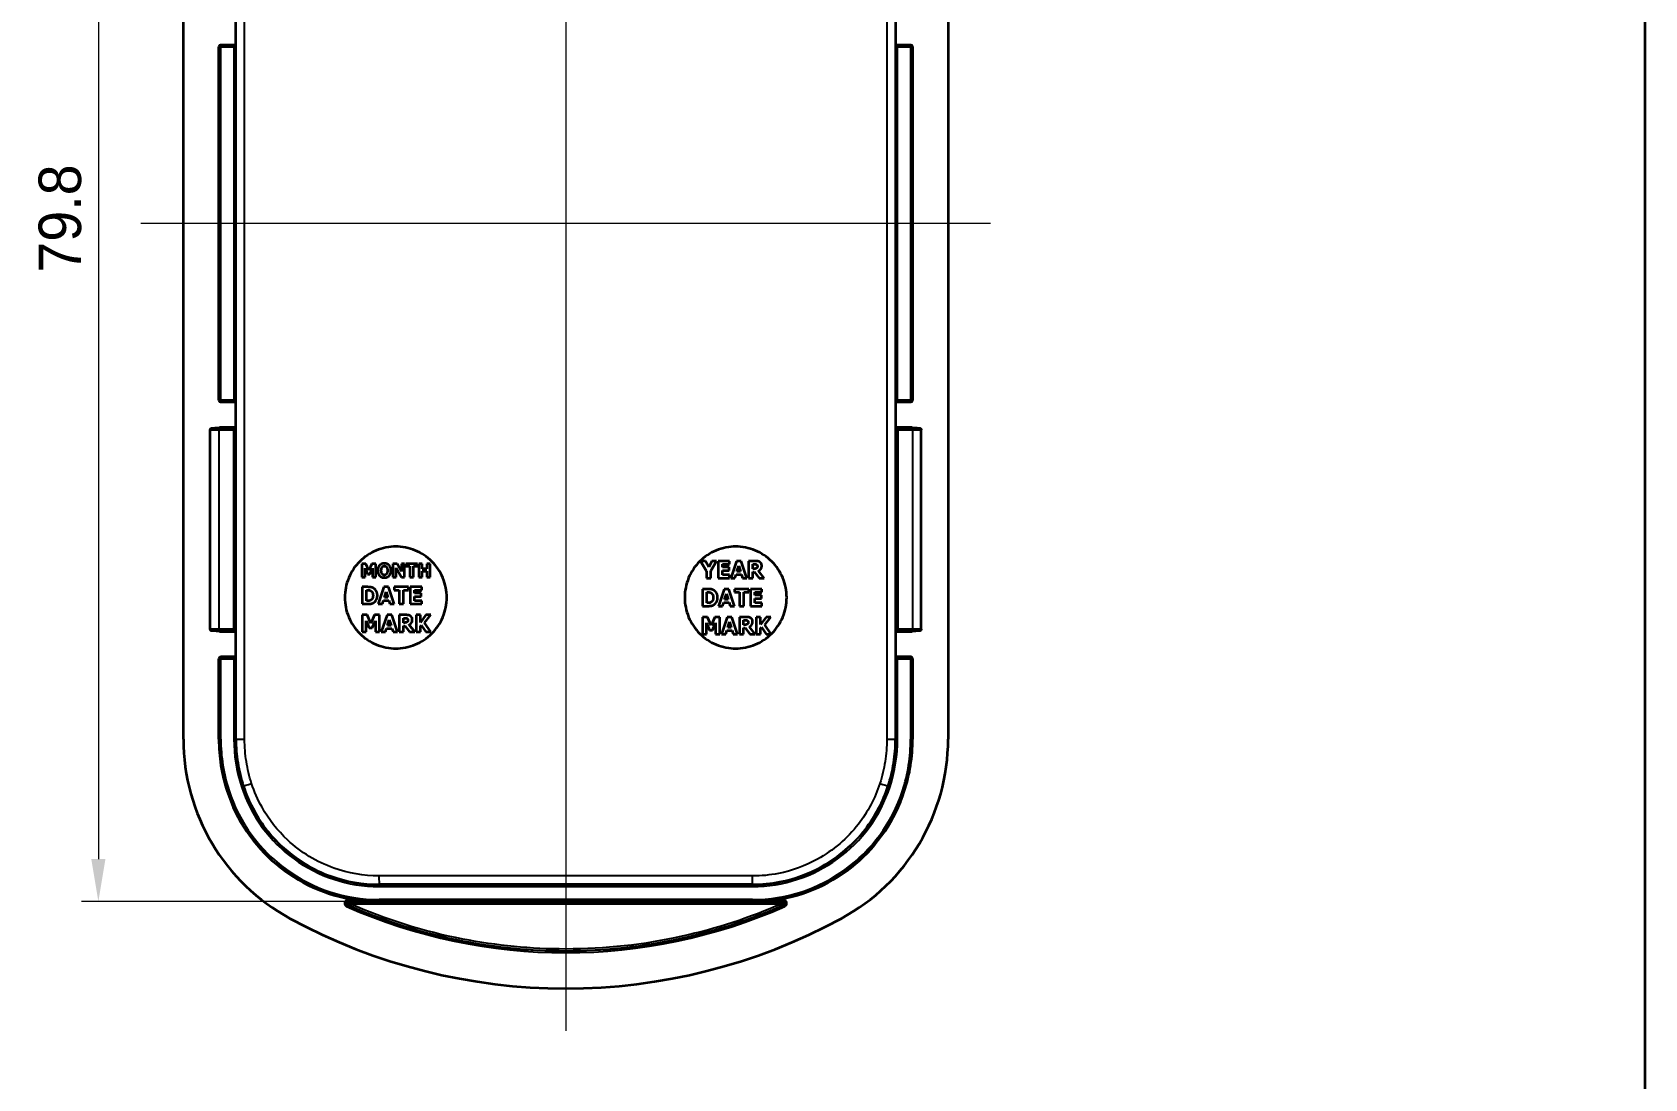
# Model space of a CAD drawing. Header units: millimetres. Extents: x -310 to 1154, y 4 to 285.
# Drawn here: x 658.1 to 753, y 128.6 to 190.2 of the extents above; entities that cross this region are included whole.
import ezdxf

# ---------------------------------------------------------------- set-up
doc = ezdxf.new("R2010")
doc.units = ezdxf.units.MM
doc.layers.get('Defpoints').update_dxf_attribs({"lineweight": 25})
for name, color, linetype, lineweight in [('Border (ISO)', 7, 'Continuous', 35), ('Centerline (ISO)', 131, 'Continuous', 18), ('Dimension (ISO)', 7, 'Continuous', 18), ('Visible (ISO)', 7, 'Continuous', 35), ('Visible Narrow (ISO)', 7, 'Continuous', 25)]:
    doc.layers.add(name, color=color, linetype=linetype, lineweight=lineweight)
doc.styles.add('Note Text (TK)', font='')
doc.styles.get('Note Text (TK)').set_extended_font_data('MS PGothic')
doc.dimstyles.new('Default - Method 1b (TK)', dxfattribs={"dimtxt": 2.5, "dimasz": 2.5, "dimexe": 1, "dimexo": 1.5, "dimgap": 1, "dimtad": 1, "dimtoh": 1, "dimrnd": 1e-08, "dimdsep": 46, "dimtxsty": 'Note Text (TK)', "dimcen": 0.09, "dimdle": 5, "dimclrd": 100, "dimclre": 100, "dimclrt": 7, "dimadec": 1, "dimazin": 1, "dimtfac": 1, "dimtmove": 0, "dimatfit": 3, "dimfxl": 1, "dimtolj": 1, "dimlwd": -1, "dimlwe": -1, "dimarcsym": 0})

# ---------------------------------------------------------------- blocks, each defined once
blk = doc.blocks.new('図面枠 tk図枠')
at = {"layer": 'Border (ISO)'}
blk.add_line((405.5, 289), (405.5, 8), dxfattribs=at)
blk = doc.blocks.new('*D78')
at = {"layer": 'Defpoints', "color": 0}
for p in [(678.524, 218.839), (662.009, 139.058), (678.524, 139.058)]:
    blk.add_point(p, dxfattribs=at)
at = {"layer": 'Dimension (ISO)', "color": 100}
for p, q in [((677.024, 218.839), (661.009, 218.839)), ((662.009, 216.339), (662.009, 141.558)), ((677.024, 139.058), (661.009, 139.058))]:
    blk.add_line(p, q, dxfattribs=at)
for points in [[(661.593, 216.339), (662.426, 216.339), (662.009, 218.839)], [(661.593, 141.558), (662.426, 141.558), (662.009, 139.058)]]:
    blk.add_solid(points, dxfattribs=at)
at = {"layer": 'Dimension (ISO)', "color": 7, "insert": (659.759, 176.058), "char_height": 2.5, "attachment_point": 4, "rotation": 90, "style": 'Note Text (TK)'}
blk.add_mtext('\\A1;79.8', dxfattribs=at)

msp = doc.modelspace()

# ---------------------------------------------------------------- linework, layer by layer
at = {"layer": 'Centerline (ISO)', "linetype": 'Continuous'}
for p, q in [((689.5094, 226.4484), (689.5094, 131.4484)), ((714.5094, 178.9484), (664.5094, 178.9484))]:
    msp.add_line(p, q, dxfattribs=at)
at = {"layer": 'Visible (ISO)'}
for p, q in [((667.0094, 148.6158), (667.0094, 209.281)), ((712.0094, 209.281), (712.0094, 148.6158)), ((670.1007, 189.3484), (670.1007, 191.0484)), ((708.9182, 191.0484), (708.9182, 189.3484)), ((669.1007, 168.5484), (669.1007, 189.3484)), ((670.0007, 189.4484), (669.2007, 189.4484)), ((709.8182, 189.4484), (709.0181, 189.4484)), ((709.9182, 189.3484), (709.9182, 168.5484)), ((669.2007, 168.4484), (670.0007, 168.4484)), ((670.1007, 166.8484), (670.1007, 168.5484)), ((708.9182, 168.5484), (708.9182, 166.8484)), ((709.0181, 168.4484), (709.8182, 168.4484)), ((668.5943, 155.0833), (668.5943, 166.8135)), ((669.0943, 166.9205), (669.2251, 166.9205)), ((670.0007, 166.9484), (669.2007, 166.9484)), ((709.8182, 166.9484), (709.0181, 166.9484)), ((709.7938, 166.9205), (709.9245, 166.9205)), ((710.4245, 155.0833), (710.4245, 166.8135)), ((677.5139, 158.935), (677.5139, 158.135)), ((677.7454, 158.935), (677.5139, 158.935)), ((677.7032, 158.6653), (677.8484, 158.323)), ((677.7032, 158.135), (677.7032, 158.6653)), ((677.923, 158.5402), (677.7454, 158.935)), ((678.0993, 158.935), (677.923, 158.5402)), ((677.9859, 158.323), (678.1311, 158.6653)), ((678.3308, 158.935), (678.0993, 158.935)), ((678.1311, 158.6653), (678.1311, 158.135)), ((678.3308, 158.135), (678.3308, 158.935)), ((679.3441, 158.935), (679.3441, 158.135)), ((679.5904, 158.935), (679.3441, 158.935)), ((679.5275, 158.6925), (679.8361, 158.135)), ((679.5275, 158.135), (679.5275, 158.6925)), ((679.8459, 158.4766), (679.5904, 158.935)), ((679.8459, 158.935), (679.8459, 158.4766)), ((680.0293, 158.935), (679.8459, 158.935)), ((680.0293, 158.135), (680.0293, 158.935)), ((680.1091, 158.935), (680.1091, 158.7826)), ((680.7833, 158.935), (680.1091, 158.935)), ((680.1091, 158.7826), (680.3457, 158.7826)), ((680.3457, 158.7826), (680.3457, 158.135)), ((680.5467, 158.7826), (680.7833, 158.7826)), ((680.5467, 158.135), (680.5467, 158.7826)), ((680.7833, 158.7826), (680.7833, 158.935)), ((680.8656, 158.935), (680.8656, 158.135)), ((681.0666, 158.935), (680.8656, 158.935)), ((681.0666, 158.6419), (681.0666, 158.935)), ((681.3395, 158.6419), (681.0666, 158.6419)), ((681.0666, 158.4896), (681.3395, 158.4896)), ((681.0666, 158.135), (681.0666, 158.4896)), ((681.3395, 158.935), (681.3395, 158.6419)), ((681.5405, 158.935), (681.3395, 158.935)), ((681.3395, 158.4896), (681.3395, 158.135)), ((681.5405, 158.135), (681.5405, 158.935)), ((697.4389, 159.0913), (697.7898, 158.4964)), ((697.725, 159.0913), (697.4389, 159.0913)), ((697.9203, 158.7347), (697.725, 159.0913)), ((697.7898, 158.4964), (697.7898, 158.0913)), ((698.1091, 159.0913), (697.9203, 158.7347)), ((698.041, 158.5086), (698.3862, 159.0913)), ((698.041, 158.0913), (698.041, 158.5086)), ((698.3862, 159.0913), (698.1091, 159.0913)), ((699.1528, 159.0913), (698.477, 159.0913)), ((698.477, 159.0913), (698.477, 158.0913)), ((698.7266, 158.9008), (699.1528, 158.9008)), ((698.7266, 158.725), (698.7266, 158.9008)), ((699.1196, 158.725), (698.7266, 158.725)), ((698.7266, 158.5345), (699.1196, 158.5345)), ((698.7266, 158.2817), (698.7266, 158.5345)), ((699.1196, 158.5345), (699.1196, 158.725)), ((699.1528, 158.9008), (699.1528, 159.0913)), ((699.5532, 159.0913), (699.2152, 158.0913)), ((699.8271, 159.0913), (699.5532, 159.0913)), ((699.584, 158.477), (699.6869, 158.8076)), ((699.789, 158.477), (699.584, 158.477)), ((699.6869, 158.8076), (699.789, 158.477)), ((700.165, 158.0913), (699.8271, 159.0913)), ((700.2647, 159.0913), (700.2647, 158.0913)), ((700.6666, 159.0913), (700.2647, 159.0913)), ((700.5143, 158.6383), (700.5143, 158.9073)), ((700.5143, 158.9073), (700.5985, 158.9073)), ((700.5864, 158.6383), (700.5143, 158.6383)), ((700.5143, 158.4584), (700.605, 158.4584)), ((700.5143, 158.0913), (700.5143, 158.4584)), ((700.605, 158.4584), (700.883, 158.0913)), ((701.1885, 158.0913), (700.8522, 158.5167)), ((677.5139, 158.135), (677.7032, 158.135)), ((677.5347, 157.5657), (677.5347, 156.5657)), ((677.8442, 157.5657), (677.5347, 157.5657)), ((677.8484, 158.323), (677.9859, 158.323)), ((678.1311, 158.135), (678.3308, 158.135)), ((678.8061, 157.5657), (678.4682, 156.5657)), ((679.08, 157.5657), (678.8061, 157.5657)), ((679.418, 156.5657), (679.08, 157.5657)), ((679.3441, 158.135), (679.5275, 158.135)), ((679.4139, 157.5657), (679.4139, 157.3752)), ((680.2567, 157.5657), (679.4139, 157.5657)), ((679.8361, 158.135), (680.0293, 158.135)), ((680.2567, 157.3752), (680.2567, 157.5657)), ((680.3457, 158.135), (680.5467, 158.135)), ((681.0355, 157.5657), (680.3596, 157.5657)), ((680.3596, 157.5657), (680.3596, 156.5657)), ((680.8656, 158.135), (681.0666, 158.135)), ((681.0355, 157.3752), (681.0355, 157.5657)), ((681.3395, 158.135), (681.5405, 158.135)), ((697.7898, 158.0913), (698.041, 158.0913)), ((698.477, 158.0913), (699.1528, 158.0913)), ((699.1528, 158.2817), (698.7266, 158.2817)), ((699.1528, 158.0913), (699.1528, 158.2817)), ((699.2152, 158.0913), (699.4664, 158.0913)), ((699.4664, 158.0913), (699.5297, 158.2955)), ((699.5297, 158.2955), (699.8441, 158.2955)), ((699.8441, 158.2955), (699.9065, 158.0913)), ((699.9065, 158.0913), (700.165, 158.0913)), ((700.2647, 158.0913), (700.5143, 158.0913)), ((700.883, 158.0913), (701.1885, 158.0913)), ((677.5347, 156.5657), (677.8475, 156.5657)), ((677.7859, 156.7529), (677.7859, 157.3793)), ((677.7859, 157.3793), (677.7907, 157.3793)), ((677.7907, 156.7529), (677.7859, 156.7529)), ((678.4682, 156.5657), (678.7194, 156.5657)), ((678.7194, 156.5657), (678.7826, 156.7699)), ((678.7826, 156.7699), (679.0971, 156.7699)), ((678.8369, 156.9514), (678.9399, 157.2821)), ((679.042, 156.9514), (678.8369, 156.9514)), ((678.9399, 157.2821), (679.042, 156.9514)), ((679.0971, 156.7699), (679.1595, 156.5657)), ((679.1595, 156.5657), (679.418, 156.5657)), ((679.4139, 157.3752), (679.7097, 157.3752)), ((679.7097, 157.3752), (679.7097, 156.5657)), ((679.7097, 156.5657), (679.9609, 156.5657)), ((679.9609, 157.3752), (680.2567, 157.3752)), ((679.9609, 156.5657), (679.9609, 157.3752)), ((680.3596, 156.5657), (681.0355, 156.5657)), ((680.6092, 157.3752), (681.0355, 157.3752)), ((680.6092, 157.1994), (680.6092, 157.3752)), ((681.0023, 157.1994), (680.6092, 157.1994)), ((680.6092, 157.009), (681.0023, 157.009)), ((680.6092, 156.7561), (680.6092, 157.009)), ((681.0355, 156.7561), (680.6092, 156.7561)), ((681.0023, 157.009), (681.0023, 157.1994)), ((681.0355, 156.5657), (681.0355, 156.7561)), ((697.5548, 157.4448), (697.5548, 156.4448)), ((697.8643, 157.4448), (697.5548, 157.4448)), ((697.806, 156.632), (697.806, 157.2584)), ((697.806, 157.2584), (697.8109, 157.2584)), ((697.8109, 156.632), (697.806, 156.632)), ((698.8263, 157.4448), (698.4883, 156.4448)), ((698.7395, 156.4448), (698.8028, 156.649)), ((698.8028, 156.649), (699.1172, 156.649)), ((699.1002, 157.4448), (698.8263, 157.4448)), ((698.857, 156.8305), (698.96, 157.1612)), ((699.0621, 156.8305), (698.857, 156.8305)), ((698.96, 157.1612), (699.0621, 156.8305)), ((699.4381, 156.4448), (699.1002, 157.4448)), ((699.1172, 156.649), (699.1796, 156.4448)), ((699.434, 157.4448), (699.434, 157.2544)), ((700.2768, 157.4448), (699.434, 157.4448)), ((699.434, 157.2544), (699.7298, 157.2544)), ((699.7298, 157.2544), (699.7298, 156.4448)), ((699.981, 157.2544), (700.2768, 157.2544)), ((699.981, 156.4448), (699.981, 157.2544)), ((700.2768, 157.2544), (700.2768, 157.4448)), ((701.0556, 157.4448), (700.3797, 157.4448)), ((700.3797, 157.4448), (700.3797, 156.4448)), ((700.6293, 157.2544), (701.0556, 157.2544)), ((700.6293, 157.0785), (700.6293, 157.2544)), ((701.0224, 157.0785), (700.6293, 157.0785)), ((700.6293, 156.8881), (701.0224, 156.8881)), ((700.6293, 156.6352), (700.6293, 156.8881)), ((701.0556, 156.6352), (700.6293, 156.6352)), ((701.0224, 156.8881), (701.0224, 157.0785)), ((701.0556, 157.2544), (701.0556, 157.4448)), ((701.0556, 156.4448), (701.0556, 156.6352)), ((677.5347, 155.9192), (677.5347, 154.9192)), ((677.824, 155.9192), (677.5347, 155.9192)), ((678.046, 155.4257), (677.824, 155.9192)), ((678.2664, 155.9192), (678.046, 155.4257)), ((678.5557, 155.9192), (678.2664, 155.9192)), ((678.5557, 154.9192), (678.5557, 155.9192)), ((678.9933, 155.9192), (678.6554, 154.9192)), ((679.2672, 155.9192), (678.9933, 155.9192)), ((679.0241, 155.3049), (679.1271, 155.6356)), ((679.1271, 155.6356), (679.2292, 155.3049)), ((679.6052, 154.9192), (679.2672, 155.9192)), ((679.7048, 155.9192), (679.7048, 154.9192)), ((680.1068, 155.9192), (679.7048, 155.9192)), ((679.9544, 155.4662), (679.9544, 155.7353)), ((679.9544, 155.7353), (680.0387, 155.7353)), ((680.7032, 155.9192), (680.7032, 154.9192)), ((680.9544, 155.9192), (680.7032, 155.9192)), ((680.9544, 155.4727), (680.9544, 155.9192)), ((681.2753, 155.9192), (680.9544, 155.4727)), ((681.2081, 155.4549), (681.5647, 155.9192)), ((681.5647, 155.9192), (681.2753, 155.9192)), ((697.5548, 156.4448), (697.8676, 156.4448)), ((697.5548, 155.7983), (697.5548, 154.7983)), ((697.8441, 155.7983), (697.5548, 155.7983)), ((698.0661, 155.3048), (697.8441, 155.7983)), ((698.2865, 155.7983), (698.0661, 155.3048)), ((698.5758, 155.7983), (698.2865, 155.7983)), ((698.4883, 156.4448), (698.7395, 156.4448)), ((698.5758, 154.7983), (698.5758, 155.7983)), ((699.0135, 155.7983), (698.6755, 154.7983)), ((699.2874, 155.7983), (699.0135, 155.7983)), ((699.1796, 156.4448), (699.4381, 156.4448)), ((699.6253, 154.7983), (699.2874, 155.7983)), ((699.725, 155.7983), (699.725, 154.7983)), ((700.1269, 155.7983), (699.725, 155.7983)), ((699.7298, 156.4448), (699.981, 156.4448)), ((699.9746, 155.3453), (699.9746, 155.6144)), ((699.9746, 155.6144), (700.0588, 155.6144)), ((700.3797, 156.4448), (701.0556, 156.4448)), ((700.7233, 155.7983), (700.7233, 154.7983)), ((700.9746, 155.7983), (700.7233, 155.7983)), ((700.9746, 155.3518), (700.9746, 155.7983)), ((701.2955, 155.7983), (700.9746, 155.3518)), ((701.2282, 155.334), (701.5848, 155.7983)), ((701.5848, 155.7983), (701.2955, 155.7983)), ((669.2251, 154.9764), (669.0943, 154.9764)), ((669.2007, 154.9484), (670.0007, 154.9484)), ((670.1007, 153.3484), (670.1007, 155.0484)), ((677.5347, 154.9192), (677.7713, 154.9192)), ((677.7713, 155.5821), (677.9528, 155.1542)), ((677.7713, 154.9192), (677.7713, 155.5821)), ((677.9528, 155.1542), (678.1246, 155.1542)), ((678.1246, 155.1542), (678.3061, 155.5821)), ((678.3061, 155.5821), (678.3061, 154.9192)), ((678.3061, 154.9192), (678.5557, 154.9192)), ((678.6554, 154.9192), (678.9066, 154.9192)), ((678.9066, 154.9192), (678.9698, 155.1234)), ((678.9698, 155.1234), (679.2843, 155.1234)), ((679.2292, 155.3049), (679.0241, 155.3049)), ((679.2843, 155.1234), (679.3467, 154.9192)), ((679.3467, 154.9192), (679.6052, 154.9192)), ((679.7048, 154.9192), (679.9544, 154.9192)), ((680.0266, 155.4662), (679.9544, 155.4662)), ((679.9544, 155.2863), (680.0452, 155.2863)), ((679.9544, 154.9192), (679.9544, 155.2863)), ((680.0452, 155.2863), (680.3232, 154.9192)), ((680.6287, 154.9192), (680.2924, 155.3447)), ((680.3232, 154.9192), (680.6287, 154.9192)), ((680.7032, 154.9192), (680.9544, 154.9192)), ((680.9544, 155.2571), (681.0039, 155.3252)), ((680.9544, 154.9192), (680.9544, 155.2571)), ((681.0039, 155.3252), (681.2753, 154.9192)), ((681.5792, 154.9192), (681.2081, 155.4549)), ((681.2753, 154.9192), (681.5792, 154.9192)), ((697.5548, 154.7983), (697.7914, 154.7983)), ((697.7914, 155.4612), (697.9729, 155.0333)), ((697.7914, 154.7983), (697.7914, 155.4612)), ((697.9729, 155.0333), (698.1447, 155.0333)), ((698.1447, 155.0333), (698.3263, 155.4612)), ((698.3263, 155.4612), (698.3263, 154.7983)), ((698.3263, 154.7983), (698.5758, 154.7983)), ((698.6755, 154.7983), (698.9267, 154.7983)), ((698.9267, 154.7983), (698.9899, 155.0025)), ((698.9899, 155.0025), (699.3044, 155.0025)), ((699.0442, 155.1841), (699.1472, 155.5147)), ((699.2493, 155.1841), (699.0442, 155.1841)), ((699.1472, 155.5147), (699.2493, 155.1841)), ((699.3044, 155.0025), (699.3668, 154.7983)), ((699.3668, 154.7983), (699.6253, 154.7983)), ((699.725, 154.7983), (699.9746, 154.7983)), ((700.0467, 155.3453), (699.9746, 155.3453)), ((699.9746, 155.1654), (700.0653, 155.1654)), ((699.9746, 154.7983), (699.9746, 155.1654)), ((700.0653, 155.1654), (700.3433, 154.7983)), ((700.6488, 154.7983), (700.3125, 155.2238)), ((700.3433, 154.7983), (700.6488, 154.7983)), ((700.7233, 154.7983), (700.9746, 154.7983)), ((700.9746, 155.1362), (701.024, 155.2043)), ((700.9746, 154.7983), (700.9746, 155.1362)), ((701.024, 155.2043), (701.2955, 154.7983)), ((701.5994, 154.7983), (701.2282, 155.334)), ((701.2955, 154.7983), (701.5994, 154.7983)), ((708.9182, 155.0484), (708.9182, 153.3484)), ((709.0181, 154.9484), (709.8182, 154.9484)), ((709.9245, 154.9764), (709.7938, 154.9764)), ((669.1007, 148.6158), (669.1007, 153.3484)), ((670.0007, 153.4484), (669.2007, 153.4484)), ((709.8182, 153.4484), (709.0181, 153.4484)), ((709.9182, 153.3484), (709.9182, 148.6158))]:
    msp.add_line(p, q, dxfattribs=at)
for centre, radius, start, end in [((679.0094, 148.6158), 12, 180, 241.492569), ((679.0094, 148.6158), 9.9087, 180, 198.033139), ((700.0094, 148.6158), 12, 298.507431, 0), ((700.0094, 148.6158), 9.9087, 341.966861, 0), ((678.5238, 148.4577), 9.398, 198.033139, 261.707066), ((700.495, 148.4577), 9.398, 278.292934, 341.966861), ((689.5094, 167.9484), 34, 241.492569, 298.507431)]:
    msp.add_arc(centre, radius, start, end, dxfattribs=at)
for centre, major_axis, start_param, end_param in [((669.2007, 189.3484), (-0.0707, 0.0707), 5.4979394, 7.0684312), ((670.0007, 189.3484), (0.0707, 0.0707), 5.4979394, 7.0684312), ((709.0182, 189.3484), (-0.0707, 0.0707), 5.4979394, 7.0684312), ((709.8181, 189.3484), (0.0707, 0.0707), 5.4979394, 7.0684312), ((669.2007, 168.5484), (-0.0707, -0.0707), 5.4979394, 7.0684312), ((670.0007, 168.5484), (0.0707, -0.0707), 5.4979394, 7.0684312), ((709.0182, 168.5484), (-0.0707, -0.0707), 5.4979394, 7.0684312), ((709.8181, 168.5484), (0.0707, -0.0707), 5.4979394, 7.0684312), ((669.2007, 166.8484), (-0.0707, 0.0707), 5.4979394, 6.2640552), ((670.0007, 166.8484), (0.0707, 0.0707), 5.4979394, 7.0684312), ((709.0182, 166.8484), (-0.0707, 0.0707), 5.4979394, 7.0684312), ((709.8181, 166.8484), (0.0707, 0.0707), 0.0191301, 0.7852459), ((669.2007, 155.0484), (-0.0707, -0.0707), 0.0191301, 0.7852459), ((670.0007, 155.0484), (0.0707, -0.0707), 5.4979394, 7.0684312), ((709.0182, 155.0484), (-0.0707, -0.0707), 5.4979394, 7.0684312), ((709.8181, 155.0484), (0.0707, -0.0707), 5.4979394, 6.2640552), ((669.2007, 153.3484), (-0.0707, 0.0707), 5.4979394, 7.0684312), ((670.0007, 153.3484), (0.0707, 0.0707), 5.4979394, 7.0684312), ((709.0182, 153.3484), (-0.0707, 0.0707), 5.4979394, 7.0684312), ((709.8181, 153.3484), (0.0707, 0.0707), 5.4979394, 7.0684312)]:
    msp.add_ellipse(centre, major_axis=major_axis, ratio=0.9996955, start_param=start_param, end_param=end_param, dxfattribs=at)
for points, knots in [([(668.5943, 166.8135), (668.5943, 166.8242), (668.5962, 166.8348), (668.6024, 166.8543), (668.6069, 166.8628), (668.6174, 166.8783), (668.6233, 166.8843), (668.6361, 166.8955), (668.642, 166.899), (668.6536, 166.9053), (668.6582, 166.9069), (668.6658, 166.9096), (668.6687, 166.9104), (668.6742, 166.9118), (668.6765, 166.9122), (668.6821, 166.9132), (668.6846, 166.9136), (668.6968, 166.915), (668.7044, 166.9153), (668.7316, 166.9166), (668.7531, 166.9172), (668.8064, 166.9184), (668.838, 166.9189), (668.9085, 166.9197), (668.9473, 166.92), (669.0226, 166.9204), (669.0584, 166.9205), (669.0943, 166.9205)], [4.712389, 4.712389, 4.712389, 4.712389, 4.7179882, 4.7179882, 4.7241591, 4.7241591, 4.7322513, 4.7322513, 4.7444773, 4.7444773, 4.7621457, 4.7621457, 4.7820524, 4.7820524, 4.8086049, 4.8086049, 4.8593319, 4.8593319, 5.0726532, 5.0726532, 5.3868125, 5.3868125, 5.7009717, 5.7009717, 6.015131, 6.015131, 6.2831853, 6.2831853, 6.2831853, 6.2831853]), ([(709.9245, 166.9205), (709.9666, 166.9205), (710.0087, 166.9204), (710.0887, 166.9199), (710.1267, 166.9196), (710.1951, 166.9187), (710.2254, 166.9182), (710.2757, 166.917), (710.2955, 166.9163), (710.3177, 166.9151), (710.3236, 166.9148), (710.334, 166.9136), (710.3372, 166.9134), (710.3465, 166.9113), (710.3484, 166.9109), (710.354, 166.9093), (710.3581, 166.9082), (710.3704, 166.9027), (710.3779, 166.8995), (710.3933, 166.8863), (710.3976, 166.8822), (710.4089, 166.8683), (710.4162, 166.8565), (710.4231, 166.8325), (710.4245, 166.823), (710.4245, 166.8135)], [0, 0, 0, 0, 0.3141593, 0.3141593, 0.6283185, 0.6283185, 0.9424778, 0.9424778, 1.2566371, 1.2566371, 1.4137167, 1.4137167, 1.4922565, 1.4922565, 1.5084233, 1.5084233, 1.5316231, 1.5316231, 1.5503928, 1.5503928, 1.5566594, 1.5566594, 1.565814, 1.565814, 1.5707963, 1.5707963, 1.5707963, 1.5707963]), ([(676.5094, 156.9484), (676.5094, 157.3251), (676.5847, 157.7269), (676.8909, 158.4661), (677.1218, 158.8034), (677.6545, 159.3361), (677.9918, 159.567), (678.7309, 159.8731), (679.1327, 159.9484), (679.8861, 159.9484), (680.2879, 159.8731), (681.027, 159.567), (681.3644, 159.3361), (681.8971, 158.8034), (682.128, 158.466), (682.4342, 157.7269), (682.5094, 157.3251), (682.5094, 156.5717), (682.4342, 156.1699), (682.128, 155.4308), (681.8971, 155.0934), (681.3644, 154.5607), (681.027, 154.3299), (680.2879, 154.0237), (679.8861, 153.9484), (679.1328, 153.9484), (678.731, 154.0237), (677.9918, 154.3299), (677.6545, 154.5607), (677.1218, 155.0934), (676.8909, 155.4308), (676.5847, 156.1699), (676.5094, 156.5717), (676.5094, 156.9484)], [0, 0, 0, 0, 0.1130148, 0.1130148, 0.2260296, 0.2260296, 0.3390385, 0.3390385, 0.4520474, 0.4520474, 0.5650527, 0.5650527, 0.678058, 0.678058, 0.7910693, 0.7910693, 0.9040805, 0.9040805, 1.0170953, 1.0170953, 1.1301101, 1.1301101, 1.243119, 1.243119, 1.3561278, 1.3561278, 1.4691332, 1.4691332, 1.5821385, 1.5821385, 1.6951498, 1.6951498, 1.808161, 1.808161, 1.808161, 1.808161]), ([(696.5094, 156.9484), (696.5094, 157.3251), (696.5847, 157.7269), (696.8909, 158.466), (697.1218, 158.8034), (697.6545, 159.3361), (697.9918, 159.567), (698.731, 159.8731), (699.1328, 159.9484), (699.8861, 159.9484), (700.2879, 159.8731), (701.027, 159.567), (701.3644, 159.3361), (701.8971, 158.8034), (702.128, 158.4661), (702.4342, 157.7269), (702.5094, 157.3251), (702.5094, 156.5717), (702.4342, 156.1699), (702.128, 155.4308), (701.8971, 155.0934), (701.3644, 154.5607), (701.027, 154.3299), (700.2879, 154.0237), (699.8861, 153.9484), (699.1327, 153.9484), (698.7309, 154.0237), (697.9918, 154.3299), (697.6545, 154.5607), (697.1218, 155.0934), (696.8909, 155.4308), (696.5847, 156.1699), (696.5094, 156.5717), (696.5094, 156.9484)], [0, 0, 0, 0, 0.1130112, 0.1130112, 0.2260225, 0.2260225, 0.3390278, 0.3390278, 0.4520331, 0.4520331, 0.565042, 0.565042, 0.6780509, 0.6780509, 0.7910657, 0.7910657, 0.9040805, 0.9040805, 1.0170917, 1.0170917, 1.130103, 1.130103, 1.2431083, 1.2431083, 1.3561136, 1.3561136, 1.4691225, 1.4691225, 1.5821314, 1.5821314, 1.6951462, 1.6951462, 1.808161, 1.808161, 1.808161, 1.808161]), ([(669.0943, 154.9764), (669.0523, 154.9764), (669.0102, 154.9765), (668.9301, 154.9769), (668.8921, 154.9773), (668.8238, 154.9781), (668.7935, 154.9787), (668.7432, 154.9799), (668.7234, 154.9805), (668.7011, 154.9817), (668.6953, 154.9821), (668.6848, 154.9832), (668.6817, 154.9835), (668.6723, 154.9855), (668.6705, 154.986), (668.6649, 154.9875), (668.6608, 154.9887), (668.6484, 154.9942), (668.641, 154.9973), (668.6256, 155.0105), (668.6212, 155.0147), (668.61, 155.0285), (668.6026, 155.0403), (668.5958, 155.0643), (668.5943, 155.0738), (668.5943, 155.0833)], [0, 0, 0, 0, 0.3141593, 0.3141593, 0.6283185, 0.6283185, 0.9424778, 0.9424778, 1.2566371, 1.2566371, 1.4137167, 1.4137167, 1.4922565, 1.4922565, 1.5084233, 1.5084233, 1.5316231, 1.5316231, 1.5503928, 1.5503928, 1.5566594, 1.5566594, 1.565814, 1.565814, 1.5707963, 1.5707963, 1.5707963, 1.5707963]), ([(710.4245, 155.0833), (710.4245, 155.0726), (710.4227, 155.062), (710.4165, 155.0426), (710.4119, 155.0341), (710.4015, 155.0185), (710.3955, 155.0126), (710.3828, 155.0013), (710.3768, 154.9978), (710.3652, 154.9915), (710.3607, 154.9899), (710.353, 154.9872), (710.3502, 154.9864), (710.3447, 154.9851), (710.3424, 154.9846), (710.3368, 154.9836), (710.3343, 154.9833), (710.3221, 154.9819), (710.3145, 154.9815), (710.2872, 154.9802), (710.2658, 154.9796), (710.2125, 154.9784), (710.1809, 154.9779), (710.1104, 154.9771), (710.0715, 154.9768), (709.9963, 154.9764), (709.9604, 154.9764), (709.9245, 154.9764)], [4.712389, 4.712389, 4.712389, 4.712389, 4.7179882, 4.7179882, 4.7241591, 4.7241591, 4.7322513, 4.7322513, 4.7444773, 4.7444773, 4.7621457, 4.7621457, 4.7820524, 4.7820524, 4.8086049, 4.8086049, 4.8593319, 4.8593319, 5.0726532, 5.0726532, 5.3868125, 5.3868125, 5.7009717, 5.7009717, 6.015131, 6.015131, 6.2831853, 6.2831853, 6.2831853, 6.2831853]), ([(677.1683, 139.1579), (677.3783, 139.1274), (677.6085, 139.1013), (678.0741, 139.0666), (678.3096, 139.0583), (678.5238, 139.058)], [0.24295491, 0.24295491, 0.24295491, 0.24295491, 0.30638412, 0.30638412, 0.37100338, 0.37100338, 0.37100338, 0.37100338]), ([(700.495, 139.058), (700.7093, 139.0583), (700.9447, 139.0666), (701.4104, 139.1013), (701.6406, 139.1274), (701.8506, 139.1579)], [0, 0, 0, 0, 0.06461926, 0.06461926, 0.12804847, 0.12804847, 0.12804847, 0.12804847])]:
    msp.add_open_spline(points, degree=3, knots=knots, dxfattribs=at)
for points in [[(678.8371, 158.9518), (678.6562, 158.9518), (678.4501, 158.7275), (678.4501, 158.535)], [(678.4501, 158.535), (678.4501, 158.3431), (678.6562, 158.1181), (678.8371, 158.1181)], [(678.6575, 158.535), (678.6575, 158.6063), (678.688, 158.7094), (678.7126, 158.7405)], [(678.712, 158.3308), (678.6867, 158.3638), (678.6575, 158.4611), (678.6575, 158.535)], [(678.7126, 158.7405), (678.7405, 158.7742), (678.8008, 158.8008), (678.8377, 158.8008)], [(679.2248, 158.535), (679.2248, 158.7288), (679.0173, 158.9518), (678.8371, 158.9518)], [(678.8371, 158.1181), (679.0173, 158.1181), (679.2248, 158.3405), (679.2248, 158.535)], [(678.8377, 158.8008), (678.8728, 158.8008), (678.9376, 158.7723), (678.9629, 158.7392)], [(678.9629, 158.7392), (678.9882, 158.7074), (679.0173, 158.6069), (679.0173, 158.535)], [(679.0173, 158.535), (679.0173, 158.4598), (678.9894, 158.3671), (678.9635, 158.3321)], [(700.7371, 158.6715), (700.712, 158.6512), (700.6382, 158.6383), (700.5864, 158.6383)], [(700.5985, 158.9073), (700.6415, 158.9073), (700.699, 158.9016), (700.7225, 158.8919)], [(700.9259, 159.0378), (700.8733, 159.0702), (700.7501, 159.0913), (700.6666, 159.0913)], [(700.7225, 158.8919), (700.7558, 158.8773), (700.7849, 158.823), (700.7849, 158.7849)], [(700.7849, 158.7849), (700.7849, 158.7428), (700.7614, 158.6909), (700.7371, 158.6715)], [(700.8522, 158.5167), (700.9389, 158.5588), (701.0426, 158.7023), (701.0426, 158.8165)], [(701.0426, 158.8165), (701.0426, 158.8976), (700.9794, 159.0037), (700.9259, 159.0378)], [(678.2146, 157.4871), (678.1335, 157.5389), (677.9496, 157.5657), (677.8442, 157.5657)], [(678.8377, 158.2692), (678.8027, 158.2692), (678.7373, 158.2977), (678.712, 158.3308)], [(678.9635, 158.3321), (678.9395, 158.2996), (678.8734, 158.2692), (678.8377, 158.2692)], [(677.7907, 157.3793), (677.8685, 157.3793), (677.9804, 157.3736), (678.0314, 157.3461)], [(678.0436, 156.7918), (677.9909, 156.7586), (677.875, 156.7529), (677.7907, 156.7529)], [(677.8475, 156.5657), (677.9504, 156.5657), (678.1335, 156.5949), (678.2113, 156.6451)], [(678.0314, 157.3461), (678.1011, 157.3064), (678.1692, 157.1654), (678.1692, 157.0665)], [(678.1692, 157.0665), (678.1692, 156.9676), (678.1052, 156.8307), (678.0436, 156.7918)], [(678.2113, 156.6451), (678.3045, 156.7043), (678.4269, 156.9247), (678.4269, 157.0649)], [(678.4269, 157.0649), (678.4269, 157.2099), (678.3126, 157.4239), (678.2146, 157.4871)], [(697.8109, 157.2584), (697.8887, 157.2584), (698.0005, 157.2527), (698.0515, 157.2252)], [(698.0637, 156.6709), (698.011, 156.6377), (697.8951, 156.632), (697.8109, 156.632)], [(698.2347, 157.3662), (698.1536, 157.418), (697.9697, 157.4448), (697.8643, 157.4448)], [(698.0515, 157.2252), (698.1212, 157.1855), (698.1893, 157.0445), (698.1893, 156.9456)], [(698.1893, 156.9456), (698.1893, 156.8467), (698.1253, 156.7098), (698.0637, 156.6709)], [(698.2314, 156.5242), (698.3246, 156.5834), (698.447, 156.8038), (698.447, 156.944)], [(698.447, 156.944), (698.447, 157.089), (698.3327, 157.303), (698.2347, 157.3662)], [(680.0387, 155.7353), (680.0817, 155.7353), (680.1392, 155.7296), (680.1627, 155.7199)], [(680.3661, 155.8657), (680.3134, 155.8981), (680.1903, 155.9192), (680.1068, 155.9192)], [(680.1627, 155.7199), (680.1959, 155.7053), (680.2251, 155.651), (680.2251, 155.6129)], [(680.2251, 155.6129), (680.2251, 155.5707), (680.2016, 155.5189), (680.1773, 155.4994)], [(680.2924, 155.3447), (680.3791, 155.3868), (680.4828, 155.5302), (680.4828, 155.6445)], [(680.4828, 155.6445), (680.4828, 155.7255), (680.4196, 155.8317), (680.3661, 155.8657)], [(697.8676, 156.4448), (697.9705, 156.4448), (698.1536, 156.474), (698.2314, 156.5242)], [(700.0588, 155.6144), (700.1018, 155.6144), (700.1593, 155.6087), (700.1828, 155.599)], [(700.3862, 155.7448), (700.3335, 155.7772), (700.2104, 155.7983), (700.1269, 155.7983)], [(700.5029, 155.5236), (700.5029, 155.6046), (700.4397, 155.7108), (700.3862, 155.7448)], [(680.1773, 155.4994), (680.1522, 155.4792), (680.0784, 155.4662), (680.0266, 155.4662)], [(700.1974, 155.3785), (700.1723, 155.3583), (700.0985, 155.3453), (700.0467, 155.3453)], [(700.1828, 155.599), (700.216, 155.5844), (700.2452, 155.5301), (700.2452, 155.492)], [(700.2452, 155.492), (700.2452, 155.4499), (700.2217, 155.398), (700.1974, 155.3785)], [(700.3125, 155.2238), (700.3992, 155.2659), (700.5029, 155.4093), (700.5029, 155.5236)]]:
    msp.add_open_spline(points, degree=2, dxfattribs=at)
at = {"layer": 'Visible Narrow (ISO)'}
for p, q in [((669.1007, 189.3484), (669.1164, 189.3327)), ((669.2164, 189.3327), (669.1164, 189.3327)), ((669.1164, 189.3327), (669.1164, 168.5641)), ((669.2164, 189.4327), (669.2007, 189.4484)), ((669.2164, 189.4327), (669.2164, 189.3327)), ((669.985, 189.4327), (669.2164, 189.4327)), ((669.2164, 189.3327), (669.985, 189.3327)), ((669.2164, 168.5641), (669.2164, 189.3327)), ((670.0007, 189.4484), (669.985, 189.4327)), ((669.985, 189.3327), (669.985, 189.4327)), ((670.085, 189.3327), (669.985, 189.3327)), ((669.985, 189.3327), (669.985, 168.5641)), ((670.085, 189.3327), (670.1007, 189.3484)), ((670.085, 168.5641), (670.085, 189.3327)), ((708.9182, 189.3484), (708.9339, 189.3327)), ((708.9339, 189.3327), (708.9339, 168.5641)), ((709.0339, 189.3327), (708.9339, 189.3327)), ((709.0339, 189.4327), (709.0181, 189.4484)), ((709.0339, 189.4327), (709.0339, 189.3327)), ((709.8024, 189.4327), (709.0339, 189.4327)), ((709.0339, 168.5641), (709.0339, 189.3327)), ((709.0339, 189.3327), (709.8024, 189.3327)), ((709.8182, 189.4484), (709.8024, 189.4327)), ((709.8024, 189.3327), (709.8024, 189.4327)), ((709.9024, 189.3327), (709.8024, 189.3327)), ((709.8024, 189.3327), (709.8024, 168.5641)), ((709.9024, 189.3327), (709.9182, 189.3484)), ((709.9024, 168.5641), (709.9024, 189.3327)), ((669.1164, 168.5641), (669.1007, 168.5484)), ((669.1164, 168.5641), (669.2164, 168.5641)), ((669.2007, 168.4484), (669.2164, 168.4642)), ((669.2164, 168.5641), (669.2164, 168.4642)), ((669.985, 168.5641), (669.2164, 168.5641)), ((669.2164, 168.4642), (669.985, 168.4642)), ((669.985, 168.5641), (670.085, 168.5641)), ((669.985, 168.4642), (669.985, 168.5641)), ((669.985, 168.4642), (670.0007, 168.4484)), ((670.1007, 168.5484), (670.085, 168.5641)), ((708.9339, 168.5641), (708.9182, 168.5484)), ((708.9339, 168.5641), (709.0339, 168.5641)), ((709.0181, 168.4484), (709.0339, 168.4642)), ((709.0339, 168.5641), (709.0339, 168.4642)), ((709.8024, 168.5641), (709.0339, 168.5641)), ((709.0339, 168.4642), (709.8024, 168.4642)), ((709.8024, 168.4642), (709.8024, 168.5641)), ((709.8024, 168.5641), (709.9024, 168.5641)), ((709.8024, 168.4642), (709.8182, 168.4484)), ((709.9182, 168.5484), (709.9024, 168.5641)), ((669.0943, 166.9205), (669.0943, 166.9205)), ((669.0943, 166.9205), (669.2286, 166.9205)), ((669.0943, 166.8065), (669.0943, 166.9065)), ((669.9588, 166.9065), (669.0943, 166.9065)), ((669.0943, 166.8065), (669.9588, 166.8065)), ((669.0943, 166.8065), (669.0943, 155.0903)), ((669.2286, 166.9205), (669.2007, 166.9484)), ((670.0007, 166.9484), (669.9588, 166.9065)), ((669.9588, 166.8065), (669.9588, 166.9065)), ((670.0588, 166.8065), (669.9588, 166.8065)), ((669.9588, 166.8065), (669.9588, 155.0903)), ((670.0588, 166.8065), (670.1007, 166.8484)), ((670.0588, 155.0903), (670.0588, 166.8065)), ((708.9182, 166.8484), (708.9601, 166.8065)), ((708.9601, 166.8065), (708.9601, 155.0903)), ((709.0601, 166.8065), (708.9601, 166.8065)), ((709.0601, 166.9065), (709.0181, 166.9484)), ((709.0601, 166.9065), (709.0601, 166.8065)), ((709.9245, 166.9065), (709.0601, 166.9065)), ((709.0601, 155.0903), (709.0601, 166.8065)), ((709.0601, 166.8065), (709.9245, 166.8065)), ((709.8182, 166.9484), (709.7902, 166.9205)), ((709.7902, 166.9205), (709.9245, 166.9205)), ((709.9245, 166.9205), (709.9245, 166.9205)), ((709.9245, 166.8065), (709.9245, 166.9065)), ((709.9245, 155.0903), (709.9245, 166.8065)), ((669.0943, 154.9903), (669.0943, 155.0903)), ((669.9588, 155.0903), (669.0943, 155.0903)), ((669.0943, 154.9903), (669.9588, 154.9903)), ((669.0943, 154.9764), (669.0943, 154.9764)), ((669.2286, 154.9764), (669.0943, 154.9764)), ((669.2007, 154.9484), (669.2286, 154.9764)), ((669.9588, 154.9903), (669.9588, 155.0903)), ((669.9588, 155.0903), (670.0588, 155.0903)), ((669.9588, 154.9903), (670.0007, 154.9484)), ((670.1007, 155.0484), (670.0588, 155.0903)), ((708.9601, 155.0903), (708.9182, 155.0484)), ((708.9601, 155.0903), (709.0601, 155.0903)), ((709.0181, 154.9484), (709.0601, 154.9903)), ((709.0601, 155.0903), (709.0601, 154.9903)), ((709.9245, 155.0903), (709.0601, 155.0903)), ((709.0601, 154.9903), (709.9245, 154.9903)), ((709.7902, 154.9764), (709.8182, 154.9484)), ((709.9245, 154.9764), (709.7902, 154.9764)), ((709.9245, 155.0903), (709.9245, 154.9903)), ((709.9245, 154.9764), (709.9245, 154.9764)), ((669.1007, 153.3484), (669.1164, 153.3327)), ((669.2164, 153.3327), (669.1164, 153.3327)), ((669.1164, 153.3327), (669.1164, 148.6158)), ((669.2164, 153.4327), (669.2007, 153.4484)), ((669.2164, 153.4327), (669.2164, 153.3327)), ((669.985, 153.4327), (669.2164, 153.4327)), ((669.2164, 153.3327), (669.985, 153.3327)), ((669.2164, 148.6158), (669.2164, 153.3327)), ((670.0007, 153.4484), (669.985, 153.4327)), ((669.985, 153.3327), (669.985, 153.4327)), ((670.085, 153.3327), (669.985, 153.3327)), ((669.985, 153.3327), (669.985, 148.6158)), ((670.085, 153.3327), (670.1007, 153.3484)), ((670.085, 148.6158), (670.085, 153.3327)), ((708.9182, 153.3484), (708.9339, 153.3327)), ((708.9339, 153.3327), (708.9339, 148.6158)), ((709.0339, 153.3327), (708.9339, 153.3327)), ((709.0339, 153.4327), (709.0181, 153.4484)), ((709.0339, 153.4327), (709.0339, 153.3327)), ((709.8024, 153.4327), (709.0339, 153.4327)), ((709.0339, 148.6158), (709.0339, 153.3327)), ((709.0339, 153.3327), (709.8024, 153.3327)), ((709.8182, 153.4484), (709.8024, 153.4327)), ((709.8024, 153.3327), (709.8024, 153.4327)), ((709.9024, 153.3327), (709.8024, 153.3327)), ((709.8024, 153.3327), (709.8024, 148.6158)), ((709.9024, 153.3327), (709.9182, 153.3484)), ((709.9024, 148.6158), (709.9024, 153.3327)), ((669.1007, 148.6158), (669.1164, 148.6158)), ((669.1164, 148.6158), (669.2164, 148.6158)), ((669.985, 148.6158), (670.085, 148.6158)), ((670.085, 148.6158), (670.118, 148.6158)), ((708.9339, 148.6158), (708.9008, 148.6158)), ((709.0339, 148.6158), (708.9339, 148.6158)), ((709.9024, 148.6158), (709.8024, 148.6158)), ((709.9182, 148.6158), (709.9024, 148.6158)), ((669.5874, 145.5484), (669.6024, 145.5533)), ((669.6024, 145.5533), (669.6975, 145.5842)), ((670.4283, 145.8221), (670.5234, 145.8531)), ((670.5234, 145.8531), (670.5542, 145.8631)), ((708.4955, 145.8531), (708.4647, 145.8631)), ((708.5906, 145.8221), (708.4955, 145.8531)), ((709.4165, 145.5533), (709.3214, 145.5842)), ((709.4314, 145.5484), (709.4165, 145.5533)), ((678.5238, 140.0439), (678.5238, 140.0756)), ((678.5238, 139.944), (678.5238, 140.0439)), ((700.495, 140.0439), (678.5238, 140.0439)), ((678.5238, 139.944), (700.495, 139.944)), ((700.495, 140.0756), (700.495, 140.0439)), ((700.495, 139.944), (700.495, 140.0439)), ((676.61, 138.7751), (676.6504, 138.8665)), ((677.1683, 139.1579), (676.6909, 139.1579)), ((676.6909, 139.058), (676.6909, 139.1579)), ((676.6909, 139.058), (678.5238, 139.058)), ((678.5238, 139.0754), (678.5238, 139.1754)), ((700.495, 139.1754), (678.5238, 139.1754)), ((678.5238, 139.0754), (700.495, 139.0754)), ((678.5238, 139.058), (678.5238, 139.0754)), ((700.495, 139.0754), (700.495, 139.1754)), ((700.495, 139.058), (700.495, 139.0754)), ((700.495, 139.058), (702.328, 139.058)), ((702.328, 139.1579), (701.8506, 139.1579)), ((702.328, 139.1579), (702.328, 139.058)), ((702.3684, 138.8665), (702.4089, 138.7751))]:
    msp.add_line(p, q, dxfattribs=at)
for centre, radius, start, end in [((679.0094, 148.6158), 9.893, 180, 198.033139), ((679.0094, 148.6158), 9.793, 180, 198.033139), ((679.0094, 148.6158), 9.0245, 180, 198.033139), ((679.0094, 148.6158), 8.9245, 180, 198.033139), ((700.0094, 148.6158), 8.9245, 341.966861, 0), ((700.0094, 148.6158), 9.0245, 341.966861, 0), ((700.0094, 148.6158), 9.793, 341.966861, 0), ((700.0094, 148.6158), 9.893, 341.966861, 0), ((678.5238, 148.4577), 9.3823, 198.033139, 270), ((678.5238, 148.4577), 9.2823, 198.033139, 270), ((678.5238, 148.4577), 8.5138, 198.033139, 270), ((678.5238, 148.4577), 8.4138, 198.033139, 270), ((700.495, 148.4577), 8.4138, 270, 341.966861), ((700.495, 148.4577), 8.5138, 270, 341.966861), ((700.495, 148.4577), 9.2823, 270, 341.966861), ((700.495, 148.4577), 9.3823, 270, 341.966861), ((689.5094, 167.9484), 31.8979, 246.146673, 293.853327), ((689.5094, 167.9484), 31.7979, 246.146673, 293.853327)]:
    msp.add_arc(centre, radius, start, end, dxfattribs=at)
for centre, major_axis, ratio, start_param, end_param in [((634.9279, 178.9484), (0, -2016.5747), 0.0174524, 1.5557541, 1.5858385), ((635.4144, 178.9484), (0, 2017.0745), 0.0174524, 4.6973468, 4.7274312), ((743.6044, 178.9484), (0, -2017.0745), 0.0174524, 4.6973468, 4.7274312), ((744.0909, 178.9484), (0, 2016.5747), 0.0174524, 1.5557541, 1.5858385), ((669.2164, 189.3327), (-0.0707, -0.0707), 0.9996955, 3.9271431, 5.4976349), ((669.985, 189.3327), (-0.0707, 0.0707), 0.9996955, 3.9271431, 5.4976349), ((709.0339, 189.3327), (-0.0707, -0.0707), 0.9996955, 3.9271431, 5.4976349), ((709.8024, 189.3327), (-0.0707, 0.0707), 0.9996955, 3.9271431, 5.4976349), ((669.2164, 168.5641), (0.0707, -0.0707), 0.9996955, 3.9271431, 5.4976349), ((669.985, 168.5641), (0.0707, 0.0707), 0.9996955, 3.9271431, 5.4976349), ((709.0339, 168.5641), (0.0707, -0.0707), 0.9996955, 3.9271431, 5.4976349), ((709.8024, 168.5641), (0.0707, 0.0707), 0.9996955, 3.9271431, 5.4976349), ((669.0943, 166.8135), (-0.5, 0), 0.0139641, 0, 1.5707963), ((669.0943, 166.9135), (0.4, 0), 0.0174551, 1.5707963, 4.712389), ((669.2286, 166.8205), (-0.0961, 0.0405), 0.9520414, 5.0942855, 5.1600558), ((669.2286, 166.8205), (-0.2035, 0.0023), 0.4912275, 4.7179412, 4.7353945), ((669.9588, 166.8065), (-0.0707, 0.0707), 0.9996955, 3.9271431, 5.4976349), ((709.0601, 166.8065), (-0.0707, -0.0707), 0.9996955, 3.9271431, 5.4976349), ((709.7902, 166.8205), (0.0961, 0.0405), 0.9520414, 1.1231295, 1.1888998), ((709.7902, 166.8205), (0.2035, 0.0023), 0.4912275, 1.5477908, 1.5652441), ((709.9245, 166.9135), (0.4, 0), 0.0174551, 4.712389, 7.8539816), ((709.9245, 166.8135), (-0.5, 0), 0.0139641, 1.5707963, 3.1415927), ((669.0943, 155.0833), (0.5, 0), 0.0139641, 1.5707963, 3.1415927), ((669.0943, 154.9834), (-0.4, 0), 0.0174551, 4.712389, 7.8539816), ((669.2286, 155.0764), (-0.0961, -0.0405), 0.9520414, 1.1231295, 1.1888998), ((669.2286, 155.0764), (-0.2035, -0.0023), 0.4912275, 1.5477908, 1.5652441), ((669.9588, 155.0903), (0.0707, 0.0707), 0.9996955, 3.9271431, 5.4976349), ((709.0601, 155.0903), (0.0707, -0.0707), 0.9996955, 3.9271431, 5.4976349), ((709.7902, 155.0764), (0.2035, -0.0023), 0.4912275, 4.7179412, 4.7353945), ((709.7902, 155.0764), (0.0961, -0.0405), 0.9520414, 5.0942855, 5.1600558), ((709.9245, 155.0833), (0.5, 0), 0.0139641, 0, 1.5707963), ((709.9245, 154.9834), (-0.4, 0), 0.0174551, 1.5707963, 4.712389), ((669.2164, 153.3327), (-0.0707, -0.0707), 0.9996955, 3.9271431, 5.4976349), ((669.985, 153.3327), (-0.0707, 0.0707), 0.9996955, 3.9271431, 5.4976349), ((709.0339, 153.3327), (-0.0707, -0.0707), 0.9996955, 3.9271431, 5.4976349), ((709.8024, 153.3327), (-0.0707, 0.0707), 0.9996955, 3.9271431, 5.4976349), ((670.6179, 148.6158), (-0.5, 0.0001), 0.0150394, 0.0174553, 1.5614354), ((708.4009, 148.6158), (0.5, 0.0001), 0.0150394, 4.7217499, 6.26573), ((671.0295, 146.0179), (-0.4755, -0.1547), 0.0126906, 0.0174547, 1.5570346), ((707.9893, 146.0179), (0.4755, -0.1547), 0.0126906, 4.7261507, 6.2657306), ((689.5094, 105.3745), (-2016.4578, 0), 0.0174524, 4.7069396, 4.7178383), ((678.5238, 140.5756), (0, -0.5), 0.0054485, 4.7314115, 6.2657318), ((700.495, 140.5756), (0, -0.5), 0.0054485, 0.0174536, 1.5517738), ((689.5094, 104.8928), (2015.9581, 0), 0.0174524, 1.565347, 1.5762457), ((676.7877, 138.9376), (0.0205, 0.0979), 0.9964004, 0.2073578, 2.9342348), ((676.7877, 138.9376), (-0.0402, -0.0916), 0.0021907, 0.0174533, 1.5501023), ((676.7877, 138.9376), (0, 0.1), 0.0063041, 0.0174536, 1.5906282), ((689.5094, 174.1503), (2017.7943, 0), 0.0174524, 4.7060838, 4.7186941), ((689.5094, 174.2505), (-2017.6943, 0), 0.0174524, 1.5644912, 1.5771015), ((702.2312, 138.9376), (0.0205, -0.0979), 0.9964004, 0.2073578, 2.9342348), ((702.2312, 138.9376), (0, 0.1), 0.0063041, 4.6925571, 6.2657317), ((702.2312, 138.9376), (0.0402, -0.0916), 0.0021907, 4.733083, 6.265732)]:
    msp.add_ellipse(centre, major_axis=major_axis, ratio=ratio, start_param=start_param, end_param=end_param, dxfattribs=at)
for points, knots in [([(670.118, 148.6158), (670.1179, 148.1494), (670.1546, 147.683), (670.3006, 146.7616), (670.4099, 146.3067), (670.5542, 145.8631)], [0, 0, 0, 0, 0.13207128, 0.13207128, 0.26414256, 0.26414256, 0.26414256, 0.26414256]), ([(671.025, 146.0097), (670.8888, 146.4284), (670.7856, 146.8579), (670.6478, 147.7277), (670.6132, 148.168), (670.6133, 148.6083)], [-0.26414256, -0.26414256, -0.26414256, -0.26414256, -0.13207128, -0.13207128, 0, 0, 0, 0]), ([(708.4056, 148.6083), (708.4057, 148.168), (708.3711, 147.7277), (708.2333, 146.8579), (708.1301, 146.4284), (707.9939, 146.0097)], [-0.26414256, -0.26414256, -0.26414256, -0.26414256, -0.13207128, -0.13207128, 0, 0, 0, 0]), ([(708.4647, 145.8631), (708.609, 146.3067), (708.7183, 146.7616), (708.8643, 147.683), (708.901, 148.1494), (708.9008, 148.6158)], [0, 0, 0, 0, 0.13207128, 0.13207128, 0.26414256, 0.26414256, 0.26414256, 0.26414256]), ([(670.5542, 145.8631), (670.7225, 145.3456), (670.9415, 144.8445), (671.6315, 143.6091), (672.1755, 142.9157), (673.6414, 141.5509), (674.628, 140.95), (676.5994, 140.2428), (677.5615, 140.0755), (678.5238, 140.0756)], [0, 0, 0, 0, 0.15353548, 0.15353548, 0.39919224, 0.39919224, 0.71854604, 0.71854604, 0.99002471, 0.99002471, 0.99002471, 0.99002471]), ([(678.5211, 140.566), (677.616, 140.566), (676.711, 140.7233), (674.8567, 141.3885), (673.9287, 141.9537), (672.5499, 143.2374), (672.0383, 143.8896), (671.3892, 145.0516), (671.1833, 145.523), (671.025, 146.0097)], [-0.99002471, -0.99002471, -0.99002471, -0.99002471, -0.71854604, -0.71854604, -0.39919224, -0.39919224, -0.15353548, -0.15353548, 0, 0, 0, 0]), ([(700.495, 140.0756), (701.039, 140.0756), (701.583, 140.1287), (702.9707, 140.4023), (703.798, 140.7047), (705.5488, 141.6754), (706.4253, 142.4269), (707.709, 144.0826), (708.1666, 144.9468), (708.4647, 145.8631)], [0, 0, 0, 0, 0.15345628, 0.15345628, 0.39898633, 0.39898633, 0.7181754, 0.7181754, 0.99002477, 0.99002477, 0.99002477, 0.99002477]), ([(707.9939, 146.0097), (707.7135, 145.1479), (707.2831, 144.335), (706.0757, 142.7776), (705.2513, 142.0708), (703.6045, 141.1577), (702.8263, 140.8733), (701.5211, 140.6159), (701.0094, 140.566), (700.4978, 140.566)], [-0.99002477, -0.99002477, -0.99002477, -0.99002477, -0.7181754, -0.7181754, -0.39898633, -0.39898633, -0.15345628, -0.15345628, 0, 0, 0, 0]), ([(676.5183, 139.0597), (676.5101, 139.0459), (676.5036, 139.0311), (676.4912, 138.9898), (676.4887, 138.9622), (676.4918, 138.9353)], [-0.033775357, -0.033775357, -0.033775357, -0.033775357, -0.028969584, -0.028969584, -0.020835854, -0.020835854, -0.020835854, -0.020835854]), ([(676.4918, 138.9353), (676.4928, 138.9271), (676.4942, 138.919), (676.5026, 138.8845), (676.5145, 138.8595), (676.5435, 138.8211), (676.5588, 138.8064), (676.5866, 138.7868), (676.5981, 138.7804), (676.61, 138.7751)], [-0.020835854, -0.020835854, -0.020835854, -0.020835854, -0.018361004, -0.018361004, -0.010200558, -0.010200558, -0.003923291, -0.003923291, 0, 0, 0, 0]), ([(676.6909, 139.1579), (676.6516, 139.1579), (676.6123, 139.1461), (676.5546, 139.1077), (676.5335, 139.0855), (676.5183, 139.0597)], [-0.054556656, -0.054556656, -0.054556656, -0.054556656, -0.042760738, -0.042760738, -0.033775357, -0.033775357, -0.033775357, -0.033775357]), ([(676.6504, 138.8665), (676.6444, 138.8692), (676.6387, 138.8724), (676.6246, 138.8822), (676.6169, 138.8896), (676.6023, 138.9088), (676.5963, 138.9214), (676.5888, 138.9518), (676.5893, 138.9701), (676.601, 139.009), (676.6156, 139.0285), (676.6513, 139.0521), (676.6711, 139.058), (676.6909, 139.058)], [0, 0, 0, 0, 0.003923291, 0.003923291, 0.010200558, 0.010200558, 0.018361004, 0.018361004, 0.028969584, 0.028969584, 0.042760738, 0.042760738, 0.054556656, 0.054556656, 0.054556656, 0.054556656]), ([(676.6504, 138.8665), (676.6547, 138.8656), (676.6589, 138.8647), (676.6632, 138.8638), (676.6805, 138.8602), (676.6979, 138.8565), (676.726, 138.8506), (676.7367, 138.8483), (676.7475, 138.846)], [-0.14120063, -0.14120063, -0.14120063, -0.14120063, -0.12579483, -0.12579483, -0.12579483, -0.06289742, -0.06289742, -0.02411902, -0.02411902, -0.02411902, -0.02411902]), ([(676.7877, 139.0376), (676.7769, 139.0398), (676.7662, 139.0421), (676.7382, 139.048), (676.7209, 139.0516), (676.7036, 139.0553), (676.6993, 139.0562), (676.6951, 139.0571), (676.6909, 139.058)], [0.02411902, 0.02411902, 0.02411902, 0.02411902, 0.06289742, 0.06289742, 0.12579483, 0.12579483, 0.12579483, 0.14120063, 0.14120063, 0.14120063, 0.14120063]), ([(676.7475, 138.846), (678.8896, 137.9066), (681.1358, 137.2046), (685.4328, 136.3673), (687.4711, 136.1706), (689.5094, 136.1706), (691.8153, 136.1706), (694.1212, 136.4226), (698.3956, 137.3682), (700.3743, 138.0141), (702.2714, 138.846)], [0.0700799, 0.0700799, 0.0700799, 0.0700799, 0.769587, 0.769587, 1.3791537, 1.3791537, 1.3791537, 2.0687306, 2.0687306, 2.6882276, 2.6882276, 2.6882276, 2.6882276]), ([(702.2318, 138.9356), (700.3406, 138.1062), (698.3681, 137.4623), (694.1069, 136.5197), (691.8081, 136.2684), (689.5094, 136.2684), (687.4774, 136.2684), (685.4454, 136.4646), (681.1618, 137.2993), (678.9225, 137.9991), (676.787, 138.9356)], [-2.6882276, -2.6882276, -2.6882276, -2.6882276, -2.0687306, -2.0687306, -1.3791537, -1.3791537, -1.3791537, -0.769587, -0.769587, -0.0700799, -0.0700799, -0.0700799, -0.0700799]), ([(702.328, 139.058), (702.3238, 139.0571), (702.3195, 139.0562), (702.3153, 139.0553), (702.298, 139.0516), (702.2807, 139.048), (702.2526, 139.0421), (702.2419, 139.0398), (702.2312, 139.0376)], [0.11038904, 0.11038904, 0.11038904, 0.11038904, 0.12579483, 0.12579483, 0.12579483, 0.18869225, 0.18869225, 0.22747065, 0.22747065, 0.22747065, 0.22747065]), ([(702.2714, 138.846), (702.2821, 138.8483), (702.2929, 138.8506), (702.321, 138.8565), (702.3384, 138.8602), (702.3557, 138.8638), (702.3599, 138.8647), (702.3642, 138.8656), (702.3684, 138.8665)], [-0.22747065, -0.22747065, -0.22747065, -0.22747065, -0.18869225, -0.18869225, -0.12579483, -0.12579483, -0.12579483, -0.11038904, -0.11038904, -0.11038904, -0.11038904]), ([(702.5006, 139.0597), (702.4965, 139.0666), (702.492, 139.0733), (702.4705, 139.1013), (702.4495, 139.1194), (702.4074, 139.1428), (702.3875, 139.1501), (702.3541, 139.1567), (702.3411, 139.1579), (702.328, 139.1579)], [-0.020781288, -0.020781288, -0.020781288, -0.020781288, -0.018361061, -0.018361061, -0.010200589, -0.010200589, -0.003923304, -0.003923304, 0, 0, 0, 0]), ([(702.328, 139.058), (702.3346, 139.058), (702.3412, 139.0573), (702.3579, 139.0541), (702.3679, 139.0504), (702.3891, 139.0388), (702.3997, 139.0297), (702.4188, 139.0049), (702.4258, 138.988), (702.4308, 138.9476), (702.4253, 138.9239), (702.4022, 138.8879), (702.3865, 138.8745), (702.3684, 138.8665)], [0, 0, 0, 0, 0.003923304, 0.003923304, 0.010200589, 0.010200589, 0.018361061, 0.018361061, 0.028969673, 0.028969673, 0.04276087, 0.04276087, 0.054556656, 0.054556656, 0.054556656, 0.054556656]), ([(702.4089, 138.7751), (702.4448, 138.791), (702.4759, 138.8177), (702.5133, 138.8763), (702.5236, 138.9054), (702.5271, 138.9353)], [-0.054556656, -0.054556656, -0.054556656, -0.054556656, -0.04276087, -0.04276087, -0.033720791, -0.033720791, -0.033720791, -0.033720791]), ([(702.5271, 138.9353), (702.5289, 138.951), (702.5288, 138.967), (702.5235, 139.0098), (702.5145, 139.0362), (702.5006, 139.0597)], [-0.033720791, -0.033720791, -0.033720791, -0.033720791, -0.028969673, -0.028969673, -0.020781288, -0.020781288, -0.020781288, -0.020781288])]:
    msp.add_open_spline(points, degree=3, knots=knots, dxfattribs=at)

# ---------------------------------------------------------------- block references
msp.add_blockref('図面枠 tk図枠', (347.4989, -3.5406))

# ---------------------------------------------------------------- dimensions: what is measured, and where the dimension line sits
at = {"layer": 'Dimension (ISO)', "color": 100}
dim = msp.add_linear_dim(base=(662.0094, 139.058), p1=(678.5238, 218.8389), p2=(678.5238, 139.058), angle=90, dimstyle='Default - Method 1b (TK)', override={"dimtoh": 0, "dimdec": 1, "dimtofl": 0, "dimatfit": 1}, dxfattribs=at)
dim.commit()
dim.dimension.update_dxf_attribs({"geometry": '*D78', "text_midpoint": (662.0094, 178.9484), "dimtype": 160})

doc.saveas('drawing.dxf')
